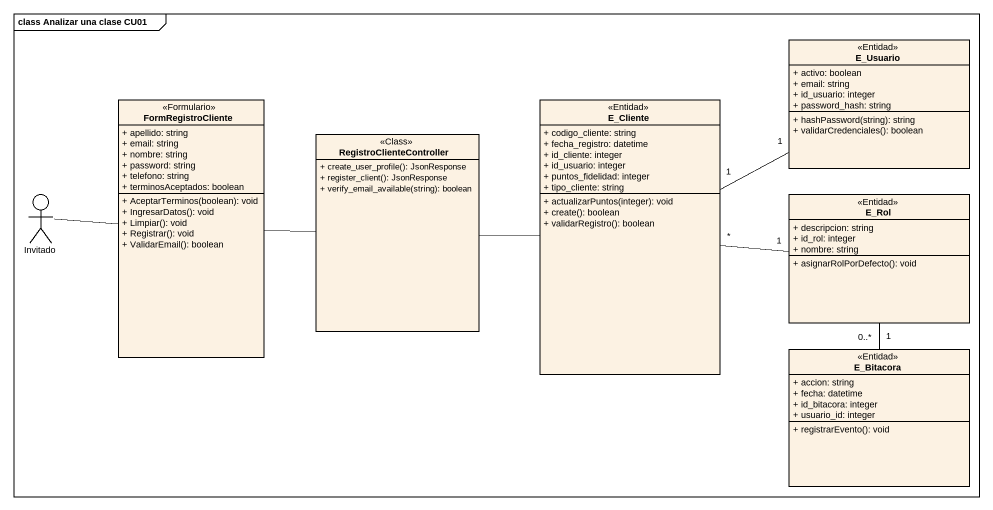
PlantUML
@startuml
mainframe class Analizar una clase CU01
allowmixing
hide circle
hide empty members
skinparam classAttributeIconSize 0
class E_Usuario <<Entidad>> {
  + activo: boolean
  + email: string
  + id_usuario: integer
  + password_hash: string
  + hashPassword(string): string
  + validarCredenciales(): boolean
}
class FormRegistroCliente <<Formulario>> {
  + apellido: string
  + email: string
  + nombre: string
  + password: string
  + telefono: string
  + terminosAceptados: boolean
  + AceptarTerminos(boolean): void
  + IngresarDatos(): void
  + Limpiar(): void
  + Registrar(): void
  + ValidarEmail(): boolean
}
class E_Cliente <<Entidad>> {
  + codigo_cliente: string
  + fecha_registro: datetime
  + id_cliente: integer
  + id_usuario: integer
  + puntos_fidelidad: integer
  + tipo_cliente: string
  + actualizarPuntos(integer): void
  + create(): boolean
  + validarRegistro(): boolean
}
class RegistroClienteController <<Class>> {
  + create_user_profile(): JsonResponse
  + register_client(): JsonResponse
  + verify_email_available(string): boolean
}
actor Invitado
class E_Rol <<Entidad>> {
  + descripcion: string
  + id_rol: integer
  + nombre: string
  + asignarRolPorDefecto(): void
}
class E_Bitacora <<Entidad>> {
  + accion: string
  + fecha: datetime
  + id_bitacora: integer
  + usuario_id: integer
  + registrarEvento(): void
}
FormRegistroCliente -right- RegistroClienteController
E_Cliente "1" -right- "1" E_Usuario
E_Cliente "*" -right- "1" E_Rol
RegistroClienteController -right- E_Cliente
Invitado -right- FormRegistroCliente
E_Rol "1" -- "0..*" E_Bitacora
@enduml
